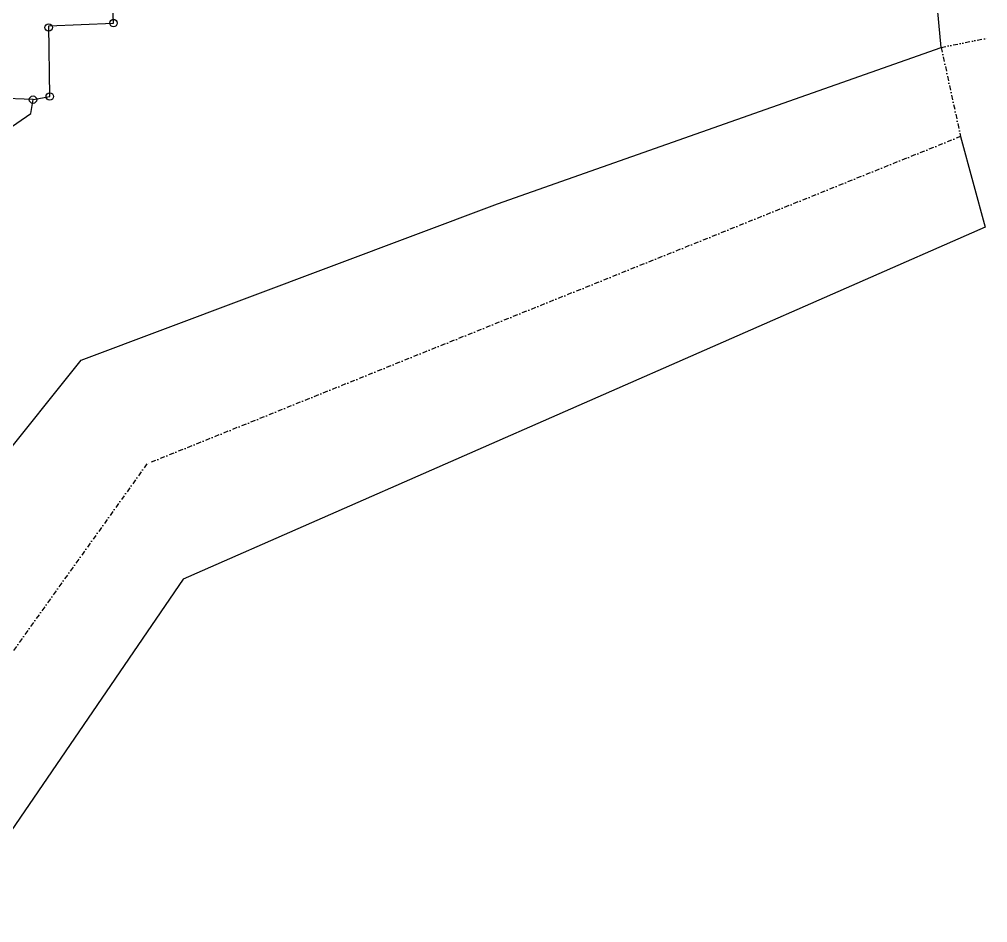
# Model space of a CAD drawing. Header units: metres. Extents: x 287345 to 291891, y 1993918 to 1999987.
# Drawn here: x 290888 to 291891, y 1995981 to 1996916 of the extents above; entities that cross this region are included whole.
import ezdxf

# ---------------------------------------------------------------- set-up
doc = ezdxf.new("R2010")
doc.units = ezdxf.units.M
doc.header["$MEASUREMENT"] = 0
doc.linetypes.add('DASHDOT', pattern=[1, 0.5, -0.25, 0, -0.25])
doc.linetypes.add('DIVIDE', pattern=[1.25, 0.5, -0.25, 0, -0.25, 0, -0.25])
for name, color, linetype in [('OFF', 1, 'Continuous'), ('POLY_PARCEL', 6, 'Continuous'), ('POLY_WATER', 4, 'Continuous'), ('V_BOUND_LINE', 7, 'Continuous'), ('V_BOUND_STREAM_LINE', 7, 'DASHDOT'), ('V_DIVIDE_LINE', 7, 'DIVIDE')]:
    doc.layers.add(name, color=color, linetype=linetype)

msp = doc.modelspace()

# ---------------------------------------------------------------- linework, layer by layer
for centre in [(290917.9, 1996907.7), (290985.1, 1996912.3), (290901.7, 1996833), (290919, 1996836.3)]:
    msp.add_circle(centre, 3.85)
at = {"layer": 'OFF'}
msp.add_line((291862.6, 1996794.9), (291888.1, 1996701), dxfattribs=at)
at = {"layer": 'POLY_PARCEL'}
for p, q in [((290985.1, 1996912.3), (290984.3, 1996931.3)), ((290917.9, 1996909.6), (290985.1, 1996912.3)), ((290919, 1996836.3), (290917.9, 1996909.6)), ((290901.7, 1996833), (290857.2, 1996835)), ((290899.5, 1996818.5), (290901.7, 1996833)), ((290901.7, 1996833), (290919, 1996836.3)), ((290858.1, 1996790.4), (290899.5, 1996818.5))]:
    msp.add_line(p, q, dxfattribs=at)
at = {"layer": 'POLY_WATER'}
for p, q in [((291382.8, 1996725), (291842.5, 1996887.1)), ((290951.7, 1996563.3), (291382.8, 1996725)), ((291888.1, 1996701), (291057.2, 1996336.5)), ((290809.5, 1996385.9), (290951.7, 1996563.3)), ((291057.2, 1996336.5), (290605.7, 1995676.8))]:
    msp.add_line(p, q, dxfattribs=at)
at = {"layer": 'V_BOUND_LINE'}
msp.add_line((291842.5, 1996887.1), (291828.5, 1997034.1), dxfattribs=at)
at = {"layer": 'V_BOUND_STREAM_LINE', "ltscale": 10}
for p, q in [((291842.5, 1996887.1), (291862.6, 1996794.9)), ((291862.6, 1996794.9), (291019.6, 1996455.8)), ((291019.6, 1996455.8), (290669.5, 1995966.1))]:
    msp.add_line(p, q, dxfattribs=at)
at = {"layer": 'V_DIVIDE_LINE', "ltscale": 10}
msp.add_line((291842.5, 1996887.1), (291890.6, 1996896.8), dxfattribs=at)

doc.saveas('drawing.dxf')
